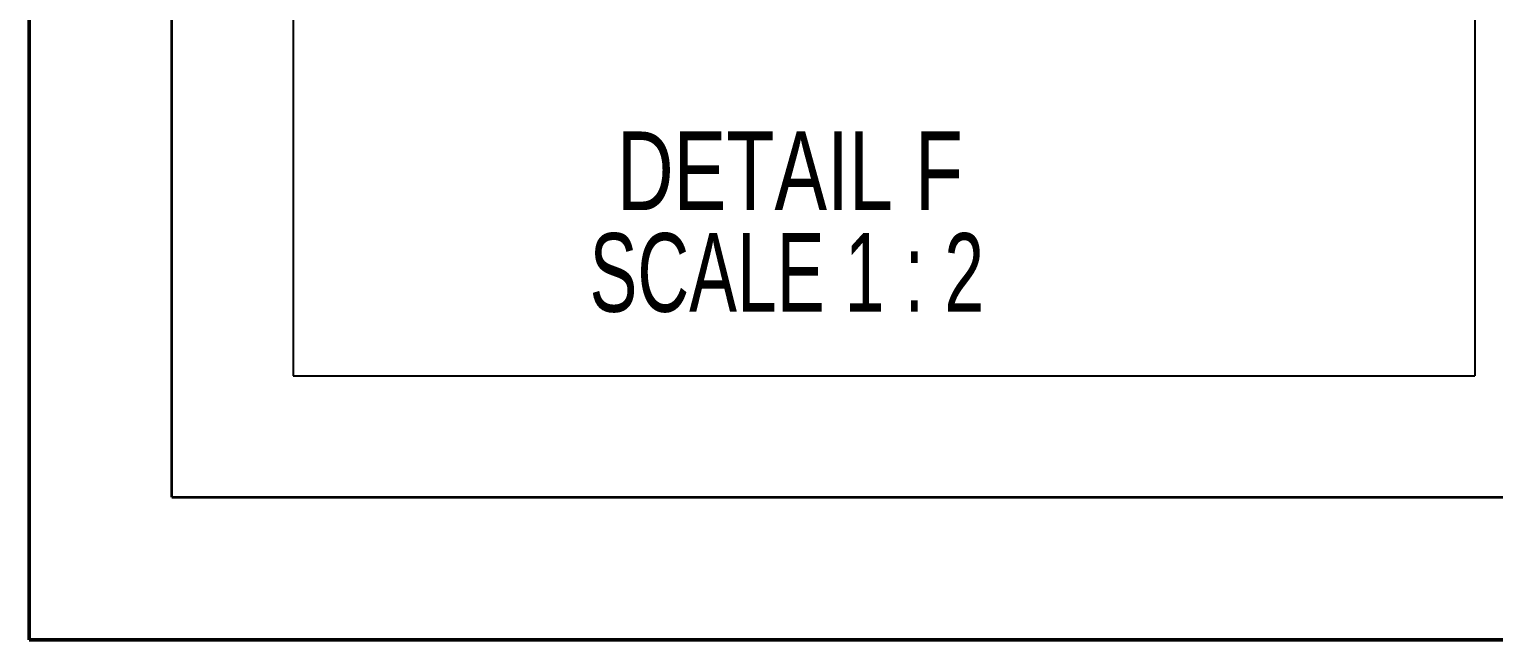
# Model space of a CAD drawing. Header units: millimetres. Extents: x 0 to 279, y 0 to 216.
# Drawn here: x 0 to 65.2, y 0 to 27.2 of the extents above; entities that cross this region are included whole.
import ezdxf

# ---------------------------------------------------------------- set-up
doc = ezdxf.new("R2010")
doc.units = ezdxf.units.MM
doc.layers.add('PAGE_BORDER', color=7, linetype='Continuous')
doc.layers.add('TITLE_BLOCK_BORDER', color=7, linetype='Continuous')
doc.styles.add('SLDTEXTSTYLE0', font='TXT', dxfattribs={"width": 0.75})
doc.styles.add('SLDTEXTSTYLE3', font='TXT', dxfattribs={"width": 0.681818})

# ---------------------------------------------------------------- blocks, each defined once
blk = doc.blocks.new('SW_NOTE_15')
at = {"layer": 'TITLE_BLOCK_BORDER', "color": 0, "char_height": 3.5, "attachment_point": 2}
for s, insert, style in [('DETAIL F', (8.914, 4.512), 'SLDTEXTSTYLE0'), ('SCALE 1 : 2', (8.78, -0.014), 'SLDTEXTSTYLE3')]:
    blk.add_mtext(s, dxfattribs=dict(at, insert=insert, style=style))

msp = doc.modelspace()

# ---------------------------------------------------------------- linework, layer by layer
at = {"color": 7, "linetype": 'Continuous', "lineweight": 50}
for q in [(0, 215.9), (279.4, 0)]:
    msp.add_line((0, 0), q, dxfattribs=at)
at = {"layer": 'PAGE_BORDER', "lineweight": 35}
for q in [(6.35, 209.55), (273.05, 6.35)]:
    msp.add_line((6.35, 6.35), q, dxfattribs=at)
at = {"layer": 'TITLE_BLOCK_BORDER'}
for p, q in [((11.75, 66.161), (11.75, 11.747)), ((64.327, 66.161), (64.327, 11.747)), ((11.75, 11.747), (64.327, 11.747))]:
    msp.add_line(p, q, dxfattribs=at)

# ---------------------------------------------------------------- block references
msp.add_blockref('SW_NOTE_15', (24.932, 18.112), dxfattribs=at)

doc.saveas('drawing.dxf')
